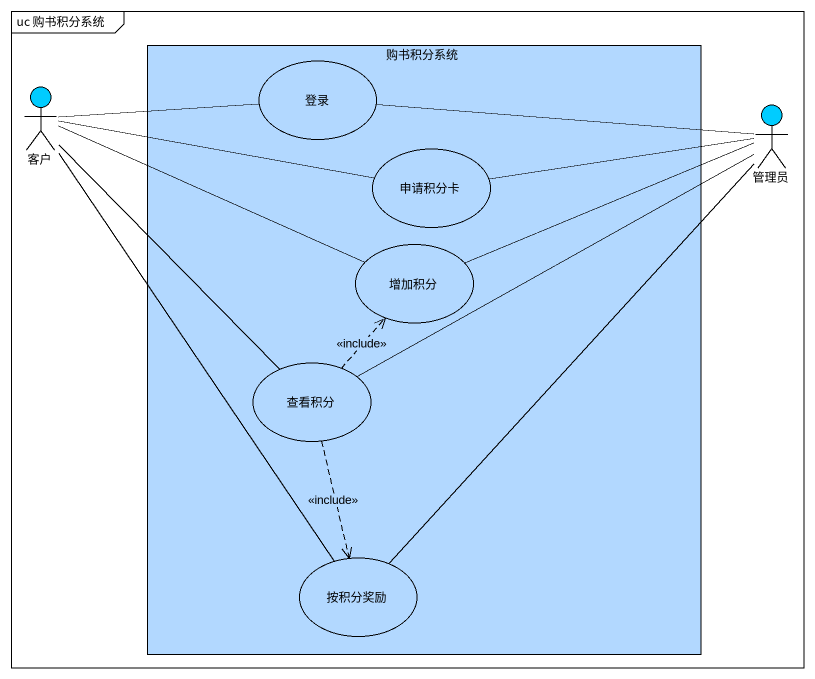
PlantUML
@startuml
mainframe uc 购书积分系统
rectangle 购书积分系统 #B2D8FF {
  usecase 登录 #B2D8FF
  usecase 申请积分卡 #B2D8FF
  usecase 增加积分 #B2D8FF
  usecase 查看积分 #B2D8FF
  usecase 按积分奖励 #B2D8FF
}
actor 客户 #00CCFF
actor 管理员 #00CCFF
客户 -right- 登录
客户 -right- 申请积分卡
客户 -right- 增加积分
客户 -- 查看积分
客户 -- 按积分奖励
管理员 -left- 登录
管理员 -left- 申请积分卡
管理员 -left- 增加积分
管理员 -left- 查看积分
管理员 -- 按积分奖励
查看积分 .up.> 增加积分 : <<include>>
查看积分 ..> 按积分奖励 : <<include>>
@enduml
